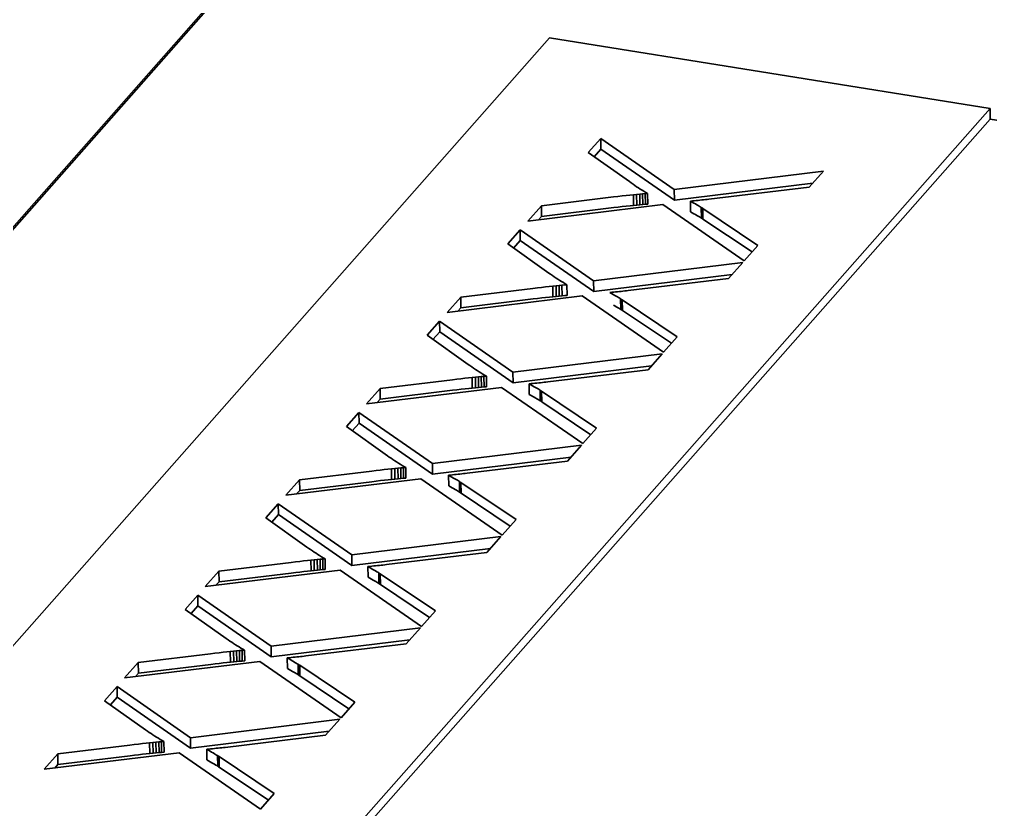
# Model space of a CAD drawing. Extents: x -1051 to 2563, y -231 to 775.
# Drawn here: x -182.077 to -177.975, y 539.175 to 542.515 of the extents above; entities that cross this region are included whole.
import ezdxf

# ---------------------------------------------------------------- set-up
doc = ezdxf.new("R2010")
doc.units = 0

msp = doc.modelspace()

# ---------------------------------------------------------------- linework, layer by layer
at = {"color": 7, "lineweight": 35, "ltscale": 0.179559}
msp.add_line((-185.4417, 537.8545), (-180.6903, 543.2407), dxfattribs=at)
at = {"color": 7, "lineweight": 35, "ltscale": 0.179298}
msp.add_line((-185.4346, 537.8533), (-180.6901, 543.2317), dxfattribs=at)
at = {"color": 7, "lineweight": 35, "ltscale": 0.138122}
msp.add_line((-183.4933, 538.2934), (-179.8384, 542.4366), dxfattribs=at)
at = {"color": 7, "lineweight": 35, "ltscale": 0.047129}
msp.add_line((-179.8384, 542.4366), (-177.977, 542.1384), dxfattribs=at)
at = {"color": 7, "lineweight": 35, "ltscale": 0.110498}
msp.add_line((-180.901, 538.8238), (-177.977, 542.1384), dxfattribs=at)
at = {"color": 7, "lineweight": 35, "ltscale": 0.001123}
for p, q in [((-177.977, 542.1384), (-177.9763, 542.0934)), ((-179.6216, 542.0117), (-179.6209, 541.9667)), ((-179.484, 541.7738), (-179.4833, 541.7289)), ((-179.4571, 541.7765), (-179.4564, 541.7316)), ((-179.4451, 541.7776), (-179.4444, 541.7327)), ((-179.3113, 541.7958), (-179.3106, 541.7509)), ((-179.243, 541.7468), (-179.2423, 541.7019)), ((-179.8725, 541.7274), (-179.8717, 541.6824)), ((-179.1971, 541.72), (-179.1964, 541.675)), ((-179.1936, 541.7178), (-179.1929, 541.6729)), ((-179.9622, 541.6256), (-179.9615, 541.5807)), ((-179.8246, 541.3878), (-179.8239, 541.3428)), ((-179.7977, 541.3904), (-179.797, 541.3455)), ((-179.7856, 541.3915), (-179.7849, 541.3466)), ((-179.7643, 541.3932), (-179.7636, 541.3483)), ((-179.5312, 541.3298), (-179.5305, 541.2849)), ((-180.1651, 541.0017), (-180.1644, 540.9568)), ((-180.1512, 541.0031), (-180.1505, 540.9582)), ((-180.1382, 541.0044), (-180.1375, 540.9595)), ((-180.1262, 541.0055), (-180.1255, 540.9606)), ((-180.1049, 541.0072), (-180.1041, 540.9623)), ((-179.8717, 540.9437), (-179.871, 540.8988)), ((-180.4556, 540.6204), (-180.4549, 540.5754)), ((-180.4918, 540.6171), (-180.4911, 540.5721)), ((-180.2647, 540.5886), (-180.264, 540.5437)), ((-180.2188, 540.5618), (-180.2181, 540.5168)), ((-180.2153, 540.5596), (-180.2146, 540.5146)), ((-180.9839, 540.4674), (-180.9832, 540.4225)), ((-180.6736, 540.2516), (-180.6729, 540.2067)), ((-180.7962, 540.2343), (-180.7955, 540.1894)), ((-181.2347, 540.1831), (-181.234, 540.1382)), ((-180.6052, 540.2026), (-180.6045, 540.1577)), ((-180.5594, 540.1757), (-180.5587, 540.1308)), ((-180.5559, 540.1735), (-180.5551, 540.1286)), ((-181.3244, 540.0814), (-181.3237, 540.0364)), ((-181.1868, 539.8435), (-181.1861, 539.7986)), ((-181.1599, 539.8462), (-181.1592, 539.8013)), ((-181.1479, 539.8473), (-181.1472, 539.8024)), ((-181.0141, 539.8655), (-181.0134, 539.8206)), ((-180.9458, 539.8165), (-180.9451, 539.7716)), ((-181.5753, 539.7971), (-181.5745, 539.7521)), ((-180.8999, 539.7897), (-180.8992, 539.7448)), ((-180.8964, 539.7875), (-180.8957, 539.7426)), ((-181.665, 539.6953), (-181.6643, 539.6504)), ((-181.5274, 539.4575), (-181.5267, 539.4125)), ((-181.5005, 539.4601), (-181.4998, 539.4152)), ((-181.4884, 539.4612), (-181.4877, 539.4163)), ((-181.4671, 539.463), (-181.4664, 539.418)), ((-181.234, 539.3995), (-181.2333, 539.3546))]:
    msp.add_line(p, q, dxfattribs=at)
at = {"color": 7, "lineweight": 35, "ltscale": 0.10919}
msp.add_line((-180.8656, 538.8181), (-177.9763, 542.0934), dxfattribs=at)
at = {"color": 7, "lineweight": 35, "ltscale": 0.187621}
msp.add_line((-177.9763, 542.0934), (-170.566, 540.9062), dxfattribs=at)
at = {"color": 7, "lineweight": 35, "ltscale": 0.001988}
for p, q in [((-179.6743, 541.952), (-179.6216, 542.0117)), ((-180.0148, 541.566), (-179.9622, 541.6256)), ((-180.3554, 541.1799), (-180.3028, 541.2395)), ((-180.6959, 540.7938), (-180.6433, 540.8535)), ((-181.0365, 540.4078), (-180.9839, 540.4674)), ((-181.377, 540.0217), (-181.3244, 540.0814)), ((-181.7176, 539.6357), (-181.665, 539.6953))]:
    msp.add_line(p, q, dxfattribs=at)
at = {"color": 7, "lineweight": 35, "ltscale": 0.009449}
for p, q in [((-179.6216, 542.0117), (-179.3113, 541.7958)), ((-179.6209, 541.9667), (-179.3106, 541.7509)), ((-179.9615, 541.5807), (-179.6512, 541.3649)), ((-180.3028, 541.2395), (-179.9925, 541.0237)), ((-180.3021, 541.1946), (-179.9918, 540.9788)), ((-180.6433, 540.8535), (-180.333, 540.6376)), ((-180.6426, 540.8086), (-180.3323, 540.5928)), ((-180.9839, 540.4674), (-180.6736, 540.2516)), ((-180.9832, 540.4225), (-180.6729, 540.2067)), ((-181.3244, 540.0814), (-181.0141, 539.8655)), ((-181.3237, 540.0364), (-181.0134, 539.8206)), ((-181.6643, 539.6504), (-181.354, 539.4346))]:
    msp.add_line(p, q, dxfattribs=at)
at = {"color": 7, "lineweight": 35, "ltscale": 0.005314}
for p, q in [((-179.5008, 541.8291), (-179.6743, 541.952)), ((-180.1819, 541.0569), (-180.3554, 541.1799)), ((-180.5225, 540.6709), (-180.6959, 540.7938)), ((-180.8631, 540.2849), (-181.0365, 540.4078)), ((-181.2036, 539.8988), (-181.377, 540.0217))]:
    msp.add_line(p, q, dxfattribs=at)
at = {"color": 7, "lineweight": 35, "ltscale": 0.001077}
for p, q in [((-179.6494, 541.9344), (-179.6209, 541.9667)), ((-179.99, 541.5484), (-179.9615, 541.5807)), ((-181.0117, 540.3902), (-180.9832, 540.4225)), ((-181.3522, 540.0042), (-181.3237, 540.0364)), ((-181.6928, 539.6181), (-181.6643, 539.6504))]:
    msp.add_line(p, q, dxfattribs=at)
at = {"color": 7, "lineweight": 35, "ltscale": 0.015879}
msp.add_line((-179.3113, 541.7958), (-178.681, 541.8738), dxfattribs=at)
at = {"color": 7, "lineweight": 35, "ltscale": 0.002261}
for p, q in [((-178.681, 541.8738), (-178.7408, 541.806)), ((-179.3621, 541.1017), (-179.4219, 541.0339)), ((-179.7026, 540.7156), (-179.7625, 540.6478)), ((-180.0432, 540.3296), (-180.103, 540.2618)), ((-180.3838, 539.9435), (-180.4436, 539.8757))]:
    msp.add_line(p, q, dxfattribs=at)
at = {"color": 7, "lineweight": 35, "ltscale": 0.00023627}
msp.add_line((-179.4931, 541.8236), (-179.5008, 541.8291), dxfattribs=at)
at = {"color": 7, "lineweight": 35, "ltscale": 0.00023601}
msp.add_line((-179.4854, 541.8182), (-179.4931, 541.8236), dxfattribs=at)
at = {"color": 7, "lineweight": 35, "ltscale": 0.00023309}
for p, q in [((-179.4777, 541.8129), (-179.4854, 541.8182)), ((-179.8183, 541.4269), (-179.826, 541.4321)), ((-180.1588, 541.0408), (-180.1665, 541.0461)), ((-180.84, 540.2687), (-180.8477, 540.2739)), ((-181.1805, 539.8826), (-181.1882, 539.8879))]:
    msp.add_line(p, q, dxfattribs=at)
at = {"color": 7, "lineweight": 35, "ltscale": 0.000231386}
for p, q in [((-179.47, 541.8078), (-179.4777, 541.8129)), ((-180.8322, 540.2635), (-180.84, 540.2687))]:
    msp.add_line(p, q, dxfattribs=at)
at = {"color": 7, "lineweight": 35, "ltscale": 0.01474}
for p, q in [((-179.3106, 541.7509), (-178.7255, 541.8234)), ((-179.6512, 541.3649), (-179.0661, 541.4373)), ((-179.9918, 540.9788), (-179.4066, 541.0512)), ((-180.3323, 540.5928), (-179.7472, 540.6652)), ((-180.6729, 540.2067), (-180.0877, 540.2791)), ((-181.0134, 539.8206), (-180.4283, 539.8931)), ((-181.354, 539.4346), (-180.7689, 539.507))]:
    msp.add_line(p, q, dxfattribs=at)
at = {"color": 7, "lineweight": 35, "ltscale": 0.000419621}
for p, q in [((-179.5313, 541.7686), (-179.5146, 541.7704)), ((-179.5306, 541.7237), (-179.5139, 541.7256)), ((-179.8718, 541.3825), (-179.8552, 541.3844)), ((-180.2124, 540.9965), (-180.1957, 540.9984)), ((-180.5523, 540.5655), (-180.5356, 540.5674)), ((-181.2341, 539.8383), (-181.2174, 539.8401))]:
    msp.add_line(p, q, dxfattribs=at)
at = {"color": 7, "lineweight": 35, "ltscale": 0.000396535}
for p, q in [((-179.5146, 541.7704), (-179.4988, 541.7722)), ((-179.8552, 541.3844), (-179.8394, 541.3862)), ((-180.1957, 540.9984), (-180.18, 541.0001)), ((-180.5356, 540.5674), (-180.5198, 540.5692)), ((-181.2174, 539.8401), (-181.2016, 539.8419))]:
    msp.add_line(p, q, dxfattribs=at)
at = {"color": 7, "lineweight": 35, "ltscale": 0.000372905}
for p, q in [((-179.4988, 541.7722), (-179.484, 541.7738)), ((-179.4981, 541.7273), (-179.4833, 541.7289)), ((-179.8394, 541.3862), (-179.8246, 541.3878)), ((-179.8387, 541.3412), (-179.8239, 541.3428)), ((-180.18, 541.0001), (-180.1651, 541.0017)), ((-180.1793, 540.9552), (-180.1644, 540.9568)), ((-180.5205, 540.614), (-180.5057, 540.6156)), ((-180.5198, 540.5692), (-180.505, 540.5707)), ((-180.8611, 540.228), (-180.8463, 540.2296)), ((-180.8604, 540.1831), (-180.8456, 540.1847)), ((-181.2016, 539.8419), (-181.1868, 539.8435)), ((-181.2009, 539.797), (-181.1861, 539.7986)), ((-181.5422, 539.4559), (-181.5274, 539.4575)), ((-181.5415, 539.4109), (-181.5267, 539.4125))]:
    msp.add_line(p, q, dxfattribs=at)
at = {"color": 7, "lineweight": 35, "ltscale": 0.000349287}
for p, q in [((-179.484, 541.7738), (-179.4701, 541.7752)), ((-179.8246, 541.3878), (-179.8107, 541.3892)), ((-180.1651, 541.0017), (-180.1512, 541.0031)), ((-180.505, 540.5707), (-180.4911, 540.5721)), ((-181.1868, 539.8435), (-181.1729, 539.8449))]:
    msp.add_line(p, q, dxfattribs=at)
at = {"color": 7, "lineweight": 35, "ltscale": 0.000326208}
for p, q in [((-179.4701, 541.7752), (-179.4571, 541.7765)), ((-179.8107, 541.3892), (-179.7977, 541.3904)), ((-180.1512, 541.0031), (-180.1382, 541.0044))]:
    msp.add_line(p, q, dxfattribs=at)
at = {"color": 7, "lineweight": 35, "ltscale": 0.001122}
for p, q in [((-179.4701, 541.7752), (-179.4694, 541.7303)), ((-179.4339, 541.7785), (-179.4332, 541.7336)), ((-179.4237, 541.7793), (-179.423, 541.7344)), ((-179.1906, 541.7158), (-179.1899, 541.671)), ((-179.6519, 541.4097), (-179.6512, 541.3649)), ((-179.8107, 541.3892), (-179.81, 541.3443)), ((-180.213, 541.3412), (-180.2123, 541.2964)), ((-179.5377, 541.3339), (-179.537, 541.289)), ((-179.5342, 541.3317), (-179.5335, 541.2868)), ((-180.3028, 541.2395), (-180.3021, 541.1946)), ((-180.1151, 541.0064), (-180.1143, 540.9615)), ((-179.9925, 541.0237), (-179.9918, 540.9788)), ((-180.5536, 540.9552), (-180.5529, 540.9103)), ((-179.9241, 540.9747), (-179.9234, 540.9298)), ((-179.8783, 540.9478), (-179.8775, 540.903)), ((-179.8747, 540.9456), (-179.874, 540.9008)), ((-180.6433, 540.8535), (-180.6426, 540.8086)), ((-180.4454, 540.6211), (-180.4447, 540.5762)), ((-180.333, 540.6376), (-180.3323, 540.5928)), ((-180.5057, 540.6156), (-180.505, 540.5707)), ((-180.4788, 540.6183), (-180.4781, 540.5734)), ((-180.4667, 540.6194), (-180.466, 540.5745)), ((-180.8941, 540.5692), (-180.8934, 540.5243)), ((-180.2123, 540.5576), (-180.2116, 540.5128)), ((-180.8463, 540.2296), (-180.8456, 540.1847)), ((-180.8323, 540.231), (-180.8316, 540.1861)), ((-180.8194, 540.2322), (-180.8187, 540.1874)), ((-180.8073, 540.2333), (-180.8066, 540.1885)), ((-180.786, 540.235), (-180.7853, 540.1902)), ((-180.5529, 540.1716), (-180.5522, 540.1267)), ((-181.1729, 539.8449), (-181.1722, 539.8)), ((-181.1367, 539.8482), (-181.136, 539.8033)), ((-181.1265, 539.849), (-181.1258, 539.8041)), ((-180.8934, 539.7855), (-180.8927, 539.7407)), ((-181.3547, 539.4794), (-181.354, 539.4346)), ((-181.5135, 539.4589), (-181.5128, 539.414)), ((-181.4773, 539.4622), (-181.4766, 539.4173)), ((-181.2863, 539.4304), (-181.2856, 539.3856)), ((-181.9158, 539.4109), (-181.9151, 539.3661)), ((-181.2405, 539.4036), (-181.2398, 539.3587)), ((-181.237, 539.4014), (-181.2363, 539.3565))]:
    msp.add_line(p, q, dxfattribs=at)
at = {"color": 7, "lineweight": 35, "ltscale": 0.000230863}
for p, q in [((-179.4623, 541.8027), (-179.47, 541.8078)), ((-180.8245, 540.2585), (-180.8322, 540.2635))]:
    msp.add_line(p, q, dxfattribs=at)
at = {"color": 7, "lineweight": 35, "ltscale": 0.00022774}
msp.add_line((-179.4546, 541.7979), (-179.4623, 541.8027), dxfattribs=at)
at = {"color": 7, "lineweight": 35, "ltscale": 0.00030261}
for p, q in [((-179.4571, 541.7765), (-179.4451, 541.7776)), ((-179.4564, 541.7316), (-179.4444, 541.7327)), ((-179.7977, 541.3904), (-179.7856, 541.3915)), ((-180.1382, 541.0044), (-180.1262, 541.0055)), ((-180.1375, 540.9595), (-180.1255, 540.9606)), ((-180.4781, 540.5734), (-180.466, 540.5745)), ((-180.8194, 540.2322), (-180.8073, 540.2333)), ((-180.8187, 540.1874), (-180.8066, 540.1885)), ((-181.1599, 539.8462), (-181.1479, 539.8473)), ((-181.1592, 539.8013), (-181.1472, 539.8024)), ((-181.5005, 539.4601), (-181.4884, 539.4612))]:
    msp.add_line(p, q, dxfattribs=at)
at = {"color": 7, "lineweight": 35, "ltscale": 0.000227572}
for p, q in [((-179.4469, 541.793), (-179.4546, 541.7979)), ((-181.1497, 539.8627), (-181.1574, 539.8676))]:
    msp.add_line(p, q, dxfattribs=at)
at = {"color": 7, "lineweight": 35, "ltscale": 0.000225971}
for p, q in [((-179.4391, 541.7883), (-179.4469, 541.793)), ((-180.4608, 540.6301), (-180.4686, 540.6348)), ((-180.8014, 540.2441), (-180.8091, 540.2488)), ((-181.4825, 539.472), (-181.4902, 539.4767))]:
    msp.add_line(p, q, dxfattribs=at)
at = {"color": 7, "lineweight": 35, "ltscale": 0.000279412}
for p, q in [((-179.4451, 541.7776), (-179.4339, 541.7785)), ((-180.1262, 541.0055), (-180.1151, 541.0064)), ((-180.8066, 540.1885), (-180.7955, 540.1894)), ((-181.4884, 539.4612), (-181.4773, 539.4622))]:
    msp.add_line(p, q, dxfattribs=at)
at = {"color": 7, "lineweight": 35, "ltscale": 0.000224071}
for p, q in [((-179.4314, 541.7838), (-179.4391, 541.7883)), ((-180.1126, 541.0117), (-180.1203, 541.0162)), ((-181.1342, 539.8535), (-181.142, 539.858))]:
    msp.add_line(p, q, dxfattribs=at)
at = {"color": 7, "lineweight": 35, "ltscale": 0.000255593}
for p, q in [((-179.4339, 541.7785), (-179.4237, 541.7793)), ((-179.4332, 541.7336), (-179.423, 541.7344)), ((-180.1151, 541.0064), (-180.1049, 541.0072))]:
    msp.add_line(p, q, dxfattribs=at)
at = {"color": 7, "lineweight": 35, "ltscale": 0.000222528}
for p, q in [((-179.4237, 541.7793), (-179.4314, 541.7838)), ((-180.1049, 541.0072), (-180.1126, 541.0117)), ((-180.786, 540.235), (-180.7937, 540.2395)), ((-181.4671, 539.463), (-181.4748, 539.4674))]:
    msp.add_line(p, q, dxfattribs=at)
at = {"color": 7, "lineweight": 35, "ltscale": 0.010678}
for p, q in [((-178.7408, 541.806), (-179.1648, 541.7549)), ((-179.4219, 541.0339), (-179.8459, 540.9828)), ((-180.103, 540.2618), (-180.5271, 540.2107)), ((-180.4436, 539.8757), (-180.8676, 539.8246)), ((-180.7841, 539.4896), (-181.2082, 539.4385))]:
    msp.add_line(p, q, dxfattribs=at)
at = {"color": 7, "lineweight": 35, "ltscale": 0.014365}
for p, q in [((-179.3597, 541.7319), (-179.93, 541.662)), ((-179.7003, 541.3459), (-180.2706, 541.276)), ((-180.0408, 540.9598), (-180.6112, 540.89)), ((-180.3814, 540.5738), (-180.9517, 540.5038)), ((-180.722, 540.1877), (-181.2923, 540.1178)), ((-181.0625, 539.8016), (-181.6328, 539.7318))]:
    msp.add_line(p, q, dxfattribs=at)
at = {"color": 7, "lineweight": 35, "ltscale": 0.007682}
for p, q in [((-179.8725, 541.7274), (-179.5674, 541.7643)), ((-181.5753, 539.7971), (-181.2702, 539.834))]:
    msp.add_line(p, q, dxfattribs=at)
at = {"color": 7, "lineweight": 35, "ltscale": 0.000466351}
for p, q in [((-179.5674, 541.7643), (-179.5489, 541.7665)), ((-180.2478, 540.9473), (-180.2293, 540.9495))]:
    msp.add_line(p, q, dxfattribs=at)
at = {"color": 7, "lineweight": 35, "ltscale": 0.000443263}
for p, q in [((-179.5489, 541.7665), (-179.5313, 541.7686)), ((-179.5482, 541.7216), (-179.5306, 541.7237)), ((-179.8895, 541.3804), (-179.8718, 541.3825)), ((-180.23, 540.9944), (-180.2124, 540.9965)), ((-180.2293, 540.9495), (-180.2117, 540.9515)), ((-180.9104, 540.1774), (-180.8928, 540.1794)), ((-181.251, 539.7913), (-181.2334, 539.7934)), ((-181.5923, 539.4501), (-181.5746, 539.4522))]:
    msp.add_line(p, q, dxfattribs=at)
at = {"color": 7, "lineweight": 35, "ltscale": 0.000349443}
for p, q in [((-179.4833, 541.7289), (-179.4694, 541.7303)), ((-179.8239, 541.3428), (-179.81, 541.3443)), ((-180.5057, 540.6156), (-180.4918, 540.6171))]:
    msp.add_line(p, q, dxfattribs=at)
at = {"color": 7, "lineweight": 35, "ltscale": 0.000326062}
for p, q in [((-179.4694, 541.7303), (-179.4564, 541.7316)), ((-179.81, 541.3443), (-179.797, 541.3455)), ((-180.4918, 540.6171), (-180.4788, 540.6183))]:
    msp.add_line(p, q, dxfattribs=at)
at = {"color": 7, "lineweight": 35, "ltscale": 0.000279541}
for p, q in [((-179.4444, 541.7327), (-179.4332, 541.7336)), ((-180.1255, 540.9606), (-180.1143, 540.9615)), ((-180.8073, 540.2333), (-180.7962, 540.2343))]:
    msp.add_line(p, q, dxfattribs=at)
at = {"color": 7, "lineweight": 35, "ltscale": 0.01045}
for p, q in [((-179.016, 541.494), (-179.3597, 541.7319)), ((-180.0377, 540.3358), (-180.3814, 540.5738))]:
    msp.add_line(p, q, dxfattribs=at)
at = {"color": 7, "lineweight": 35, "ltscale": 0.000208706}
msp.add_line((-179.2347, 541.7476), (-179.243, 541.7468), dxfattribs=at)
at = {"color": 7, "lineweight": 35, "ltscale": 0.000214954}
for p, q in [((-179.243, 541.7468), (-179.2355, 541.7426)), ((-179.2423, 541.7019), (-179.2348, 541.6976)), ((-179.9241, 540.9747), (-179.9167, 540.9704)), ((-180.6052, 540.2026), (-180.5978, 540.1983)), ((-180.6045, 540.1577), (-180.5971, 540.1534)), ((-181.2863, 539.4304), (-181.2789, 539.4261)), ((-181.2856, 539.3856), (-181.2782, 539.3813))]:
    msp.add_line(p, q, dxfattribs=at)
at = {"color": 7, "lineweight": 35, "ltscale": 0.00020166}
for p, q in [((-179.2355, 541.7426), (-179.2285, 541.7385)), ((-179.2348, 541.6976), (-179.2278, 541.6936)), ((-179.916, 540.9255), (-179.909, 540.9215))]:
    msp.add_line(p, q, dxfattribs=at)
at = {"color": 7, "lineweight": 35, "ltscale": 0.00020634}
for p, q in [((-179.2265, 541.7484), (-179.2347, 541.7476)), ((-180.9293, 539.8181), (-180.9375, 539.8173))]:
    msp.add_line(p, q, dxfattribs=at)
at = {"color": 7, "lineweight": 35, "ltscale": 0.000186613}
for p, q in [((-179.2285, 541.7385), (-179.2221, 541.7348)), ((-179.2278, 541.6936), (-179.2214, 541.6899)), ((-179.909, 540.9215), (-179.9025, 540.9178)), ((-180.5908, 540.1943), (-180.5843, 540.1906)), ((-180.9314, 539.8082), (-180.9249, 539.8045)), ((-181.2712, 539.3773), (-181.2647, 539.3735))]:
    msp.add_line(p, q, dxfattribs=at)
at = {"color": 7, "lineweight": 35, "ltscale": 0.00020315}
for p, q in [((-179.2184, 541.7492), (-179.2265, 541.7484)), ((-180.2401, 540.591), (-180.2481, 540.5902)), ((-180.9212, 539.8189), (-180.9293, 539.8181))]:
    msp.add_line(p, q, dxfattribs=at)
at = {"color": 7, "lineweight": 35, "ltscale": 0.000172991}
for p, q in [((-179.2221, 541.7348), (-179.2161, 541.7313)), ((-179.2214, 541.6899), (-179.2154, 541.6864)), ((-179.5627, 541.3487), (-179.5567, 541.3452)), ((-179.5619, 541.3038), (-179.556, 541.3004)), ((-179.9032, 540.9626), (-179.8972, 540.9592)), ((-179.9025, 540.9178), (-179.8965, 540.9143)), ((-180.2438, 540.5766), (-180.2378, 540.5731)), ((-180.5843, 540.1906), (-180.5783, 540.1871)), ((-180.5836, 540.1456), (-180.5776, 540.1422)), ((-180.9249, 539.8045), (-180.9189, 539.801)), ((-180.9242, 539.7596), (-180.9182, 539.7561)), ((-181.2654, 539.4184), (-181.2595, 539.4149)), ((-181.2647, 539.3735), (-181.2588, 539.3701))]:
    msp.add_line(p, q, dxfattribs=at)
at = {"color": 7, "lineweight": 35, "ltscale": 0.000200872}
for p, q in [((-179.2104, 541.75), (-179.2184, 541.7492)), ((-180.9132, 539.8197), (-180.9212, 539.8189))]:
    msp.add_line(p, q, dxfattribs=at)
at = {"color": 7, "lineweight": 35, "ltscale": 0.000159825}
for p, q in [((-179.2161, 541.7313), (-179.2106, 541.728)), ((-180.9189, 539.801), (-180.9134, 539.7977))]:
    msp.add_line(p, q, dxfattribs=at)
at = {"color": 7, "lineweight": 35, "ltscale": 0.000144654}
for p, q in [((-179.2106, 541.728), (-179.2056, 541.7251)), ((-180.5721, 540.1389), (-180.5672, 540.136)), ((-181.254, 539.4117), (-181.249, 539.4088))]:
    msp.add_line(p, q, dxfattribs=at)
at = {"color": 7, "lineweight": 35, "ltscale": 0.000197835}
for p, q in [((-179.2025, 541.7508), (-179.2104, 541.75)), ((-179.5431, 541.3647), (-179.5509, 541.364)), ((-180.5648, 540.2065), (-180.5726, 540.2057)), ((-180.9053, 539.8205), (-180.9132, 539.8197)), ((-181.2459, 539.4344), (-181.2538, 539.4337))]:
    msp.add_line(p, q, dxfattribs=at)
at = {"color": 7, "lineweight": 35, "ltscale": 0.000194799}
for p, q in [((-179.1948, 541.7516), (-179.2025, 541.7508)), ((-179.8759, 540.9795), (-179.8836, 540.9787)), ((-180.8976, 539.8213), (-180.9053, 539.8205))]:
    msp.add_line(p, q, dxfattribs=at)
at = {"color": 7, "lineweight": 35, "ltscale": 0.000192686}
for p, q in [((-179.1871, 541.7524), (-179.1948, 541.7516)), ((-180.8899, 539.8221), (-180.8976, 539.8213))]:
    msp.add_line(p, q, dxfattribs=at)
at = {"color": 7, "lineweight": 35, "ltscale": 0.000189487}
for p, q in [((-179.1796, 541.7532), (-179.1871, 541.7524)), ((-179.5201, 541.3672), (-179.5277, 541.3664)), ((-180.5418, 540.209), (-180.5493, 540.2082)), ((-180.8824, 539.8229), (-180.8899, 539.8221)), ((-181.2229, 539.4369), (-181.2305, 539.4361))]:
    msp.add_line(p, q, dxfattribs=at)
at = {"color": 7, "lineweight": 35, "ltscale": 0.000187}
for p, q in [((-179.1721, 541.7541), (-179.1796, 541.7532)), ((-179.5127, 541.368), (-179.5201, 541.3672)), ((-180.5344, 540.2098), (-180.5418, 540.209))]:
    msp.add_line(p, q, dxfattribs=at)
at = {"color": 7, "lineweight": 35, "ltscale": 0.000183798}
for p, q in [((-179.1648, 541.7549), (-179.1721, 541.7541)), ((-179.5054, 541.3688), (-179.5127, 541.368))]:
    msp.add_line(p, q, dxfattribs=at)
at = {"color": 7, "lineweight": 35, "ltscale": 0.002177}
for p, q in [((-179.93, 541.662), (-179.8725, 541.7274)), ((-180.9517, 540.5038), (-180.8941, 540.5692)), ((-181.2923, 540.1178), (-181.2347, 540.1831)), ((-181.6328, 539.7318), (-181.5753, 539.7971))]:
    msp.add_line(p, q, dxfattribs=at)
at = {"color": 7, "lineweight": 35, "ltscale": 0.007681}
for p, q in [((-179.8717, 541.6824), (-179.5667, 541.7194)), ((-180.213, 541.3412), (-179.908, 541.3782)), ((-180.2123, 541.2964), (-179.9073, 541.3333)), ((-180.5536, 540.9552), (-180.2485, 540.9921)), ((-180.5529, 540.9103), (-180.2478, 540.9473)), ((-180.8941, 540.5692), (-180.5891, 540.6061)), ((-180.8934, 540.5243), (-180.5884, 540.5612)), ((-181.2347, 540.1831), (-180.9297, 540.22)), ((-181.234, 540.1382), (-180.929, 540.1751)), ((-181.5745, 539.7521), (-181.2695, 539.7891)), ((-181.9158, 539.4109), (-181.6108, 539.4479)), ((-181.9151, 539.3661), (-181.6101, 539.403))]:
    msp.add_line(p, q, dxfattribs=at)
at = {"color": 7, "lineweight": 35, "ltscale": 0.000466533}
for p, q in [((-179.5667, 541.7194), (-179.5482, 541.7216)), ((-180.2485, 540.9921), (-180.23, 540.9944)), ((-180.9297, 540.22), (-180.9111, 540.2223)), ((-180.929, 540.1751), (-180.9104, 540.1774)), ((-181.6108, 539.4479), (-181.5923, 539.4501)), ((-181.6101, 539.403), (-181.5916, 539.4053))]:
    msp.add_line(p, q, dxfattribs=at)
at = {"color": 7, "lineweight": 35, "ltscale": 0.000396368}
for p, q in [((-179.5139, 541.7256), (-179.4981, 541.7273)), ((-179.8545, 541.3395), (-179.8387, 541.3412)), ((-180.5363, 540.6123), (-180.5205, 540.614))]:
    msp.add_line(p, q, dxfattribs=at)
at = {"color": 7, "lineweight": 35, "ltscale": 0.00013104}
for p, q in [((-179.2056, 541.7251), (-179.2011, 541.7224)), ((-179.2049, 541.6802), (-179.2004, 541.6775)), ((-179.886, 540.9081), (-179.8815, 540.9054)), ((-180.5679, 540.1808), (-180.5634, 540.1782)), ((-181.2483, 539.3638), (-181.2438, 539.3611))]:
    msp.add_line(p, q, dxfattribs=at)
at = {"color": 7, "lineweight": 35, "ltscale": 0.000117108}
for p, q in [((-179.2011, 541.7224), (-179.1971, 541.72)), ((-179.2004, 541.6775), (-179.1964, 541.675)), ((-179.5417, 541.3363), (-179.5377, 541.3339)), ((-179.541, 541.2914), (-179.537, 541.289)), ((-179.8822, 540.9503), (-179.8783, 540.9478)), ((-180.2228, 540.5642), (-180.2188, 540.5618)), ((-180.2221, 540.5193), (-180.2181, 540.5168)), ((-180.5627, 540.1332), (-180.5587, 540.1308)), ((-180.9039, 539.7921), (-180.8999, 539.7897)), ((-180.9032, 539.7472), (-180.8992, 539.7448)), ((-181.2445, 539.406), (-181.2405, 539.4036)), ((-181.2438, 539.3611), (-181.2398, 539.3587))]:
    msp.add_line(p, q, dxfattribs=at)
at = {"color": 7, "lineweight": 35, "ltscale": 0.000103515}
for p, q in [((-179.1971, 541.72), (-179.1936, 541.7178)), ((-179.1964, 541.675), (-179.1929, 541.6729)), ((-179.5377, 541.3339), (-179.5342, 541.3317)), ((-179.537, 541.289), (-179.5335, 541.2868)), ((-179.8783, 540.9478), (-179.8747, 540.9456)), ((-180.2188, 540.5618), (-180.2153, 540.5596)), ((-180.2181, 540.5168), (-180.2146, 540.5146)), ((-180.5587, 540.1308), (-180.5551, 540.1286)), ((-180.8999, 539.7897), (-180.8964, 539.7875)), ((-180.8992, 539.7448), (-180.8957, 539.7426)), ((-181.2405, 539.4036), (-181.237, 539.4014)), ((-181.2398, 539.3587), (-181.2363, 539.3565))]:
    msp.add_line(p, q, dxfattribs=at)
at = {"color": 7, "lineweight": 35, "ltscale": 8.96194e-05}
for p, q in [((-179.1936, 541.7178), (-179.1906, 541.7158)), ((-179.5335, 541.2868), (-179.5305, 541.2849)), ((-179.874, 540.9008), (-179.871, 540.8988)), ((-180.2153, 540.5596), (-180.2123, 540.5576)), ((-180.5559, 540.1735), (-180.5529, 540.1716))]:
    msp.add_line(p, q, dxfattribs=at)
at = {"color": 7, "lineweight": 35, "ltscale": 0.007003}
for p, q in [((-179.1906, 541.7158), (-178.9579, 541.5598)), ((-179.5312, 541.3298), (-179.2985, 541.1738)), ((-179.8717, 540.9437), (-179.6391, 540.7877)), ((-180.2123, 540.5576), (-179.9796, 540.4017)), ((-180.8934, 539.7855), (-180.6607, 539.6295)), ((-181.234, 539.3995), (-181.0013, 539.2435))]:
    msp.add_line(p, q, dxfattribs=at)
at = {"color": 7, "lineweight": 35, "ltscale": 0.000495086}
msp.add_line((-179.8849, 541.6676), (-179.8717, 541.6824), dxfattribs=at)
at = {"color": 7, "lineweight": 35, "ltscale": 0.000159372}
for p, q in [((-179.2154, 541.6864), (-179.2099, 541.6832)), ((-179.5567, 541.3452), (-179.5512, 541.342)), ((-179.8972, 540.9592), (-179.8917, 540.9559)), ((-179.8965, 540.9143), (-179.891, 540.9111)), ((-180.5783, 540.1871), (-180.5728, 540.1838)), ((-180.5776, 540.1422), (-180.5721, 540.1389)), ((-181.2595, 539.4149), (-181.254, 539.4117)), ((-181.2588, 539.3701), (-181.2533, 539.3668))]:
    msp.add_line(p, q, dxfattribs=at)
at = {"color": 7, "lineweight": 35, "ltscale": 0.000145105}
for p, q in [((-179.2099, 541.6832), (-179.2049, 541.6802)), ((-179.891, 540.9111), (-179.886, 540.9081)), ((-180.5728, 540.1838), (-180.5679, 540.1808))]:
    msp.add_line(p, q, dxfattribs=at)
at = {"color": 7, "lineweight": 35, "ltscale": 8.87973e-05}
for p, q in [((-179.1929, 541.6729), (-179.1899, 541.671)), ((-179.5342, 541.3317), (-179.5312, 541.3298)), ((-179.8747, 540.9456), (-179.8717, 540.9437))]:
    msp.add_line(p, q, dxfattribs=at)
at = {"color": 7, "lineweight": 35, "ltscale": 0.006241}
for p, q in [((-179.1899, 541.671), (-178.9826, 541.5319)), ((-180.5522, 540.1267), (-180.3448, 539.9877)), ((-180.8927, 539.7407), (-180.6854, 539.6016))]:
    msp.add_line(p, q, dxfattribs=at)
at = {"color": 7, "lineweight": 35, "ltscale": 0.00945}
for p, q in [((-179.9622, 541.6256), (-179.6519, 541.4097)), ((-181.665, 539.6953), (-181.3547, 539.4794))]:
    msp.add_line(p, q, dxfattribs=at)
at = {"color": 7, "lineweight": 35, "ltscale": 0.005315}
for p, q in [((-179.8414, 541.443), (-180.0148, 541.566)), ((-181.5442, 539.5127), (-181.7176, 539.6357))]:
    msp.add_line(p, q, dxfattribs=at)
at = {"color": 7, "lineweight": 35, "ltscale": 0.002194}
msp.add_line((-178.9579, 541.5598), (-179.016, 541.494), dxfattribs=at)
at = {"color": 7, "lineweight": 35, "ltscale": 0.01588}
for p, q in [((-179.6519, 541.4097), (-179.0215, 541.4878)), ((-179.9925, 541.0237), (-179.3621, 541.1017)), ((-180.333, 540.6376), (-179.7026, 540.7156)), ((-180.6736, 540.2516), (-180.0432, 540.3296)), ((-181.0141, 539.8655), (-180.3838, 539.9435)), ((-181.3547, 539.4794), (-180.7243, 539.5575))]:
    msp.add_line(p, q, dxfattribs=at)
at = {"color": 7, "lineweight": 35, "ltscale": 0.002262}
for p, q in [((-179.0215, 541.4878), (-179.0814, 541.4199)), ((-180.7243, 539.5575), (-180.7841, 539.4896))]:
    msp.add_line(p, q, dxfattribs=at)
at = {"color": 7, "lineweight": 35, "ltscale": 0.000236891}
msp.add_line((-179.8337, 541.4375), (-179.8414, 541.443), dxfattribs=at)
at = {"color": 7, "lineweight": 35, "ltscale": 0.000234822}
for p, q in [((-179.826, 541.4321), (-179.8337, 541.4375)), ((-180.1665, 541.0461), (-180.1742, 541.0515)), ((-180.5071, 540.66), (-180.5148, 540.6654)), ((-181.5288, 539.5018), (-181.5365, 539.5072))]:
    msp.add_line(p, q, dxfattribs=at)
at = {"color": 7, "lineweight": 35, "ltscale": 0.000232235}
for p, q in [((-179.8106, 541.4217), (-179.8183, 541.4269)), ((-180.1511, 541.0356), (-180.1588, 541.0408))]:
    msp.add_line(p, q, dxfattribs=at)
at = {"color": 7, "lineweight": 35, "ltscale": 0.00022971}
msp.add_line((-179.8029, 541.4167), (-179.8106, 541.4217), dxfattribs=at)
at = {"color": 7, "lineweight": 35, "ltscale": 0.000229203}
msp.add_line((-179.7951, 541.4117), (-179.8029, 541.4167), dxfattribs=at)
at = {"color": 7, "lineweight": 35, "ltscale": 0.000226443}
for p, q in [((-179.7874, 541.407), (-179.7951, 541.4117)), ((-181.4902, 539.4767), (-181.4979, 539.4814))]:
    msp.add_line(p, q, dxfattribs=at)
at = {"color": 7, "lineweight": 35, "ltscale": 0.000225645}
for p, q in [((-179.7797, 541.4023), (-179.7874, 541.407)), ((-181.142, 539.858), (-181.1497, 539.8627))]:
    msp.add_line(p, q, dxfattribs=at)
at = {"color": 7, "lineweight": 35, "ltscale": 0.000224399}
for p, q in [((-179.772, 541.3977), (-179.7797, 541.4023)), ((-180.7937, 540.2395), (-180.8014, 540.2441)), ((-181.4748, 539.4674), (-181.4825, 539.472))]:
    msp.add_line(p, q, dxfattribs=at)
at = {"color": 7, "lineweight": 35, "ltscale": 0.010677}
for p, q in [((-179.0814, 541.4199), (-179.5054, 541.3688)), ((-179.7625, 540.6478), (-180.1865, 540.5967))]:
    msp.add_line(p, q, dxfattribs=at)
at = {"color": 7, "lineweight": 35, "ltscale": 0.000466912}
for p, q in [((-179.908, 541.3782), (-179.8895, 541.3804)), ((-179.9073, 541.3333), (-179.8887, 541.3356)), ((-180.5891, 540.6061), (-180.5706, 540.6083)), ((-181.2695, 539.7891), (-181.251, 539.7913))]:
    msp.add_line(p, q, dxfattribs=at)
at = {"color": 7, "lineweight": 35, "ltscale": 0.000279032}
for p, q in [((-179.7856, 541.3915), (-179.7745, 541.3925)), ((-180.466, 540.5745), (-180.4549, 540.5754)), ((-181.1479, 539.8473), (-181.1367, 539.8482))]:
    msp.add_line(p, q, dxfattribs=at)
at = {"color": 7, "lineweight": 35, "ltscale": 0.000256353}
msp.add_line((-179.7745, 541.3925), (-179.7643, 541.3932), dxfattribs=at)
at = {"color": 7, "lineweight": 35, "ltscale": 0.000222858}
for p, q in [((-179.7643, 541.3932), (-179.772, 541.3977)), ((-181.1265, 539.849), (-181.1342, 539.8535))]:
    msp.add_line(p, q, dxfattribs=at)
at = {"color": 7, "lineweight": 35, "ltscale": 0.000209225}
for p, q in [((-179.5752, 541.3615), (-179.5836, 541.3607)), ((-180.2563, 540.5894), (-180.2647, 540.5886))]:
    msp.add_line(p, q, dxfattribs=at)
at = {"color": 7, "lineweight": 35, "ltscale": 0.000215286}
for p, q in [((-179.5836, 541.3607), (-179.5761, 541.3564)), ((-180.2647, 540.5886), (-180.2572, 540.5844)), ((-180.264, 540.5437), (-180.2565, 540.5394)), ((-180.9458, 539.8165), (-180.9383, 539.8123)), ((-180.9451, 539.7716), (-180.9376, 539.7673))]:
    msp.add_line(p, q, dxfattribs=at)
at = {"color": 7, "lineweight": 35, "ltscale": 0.000205807}
for p, q in [((-179.567, 541.3623), (-179.5752, 541.3615)), ((-181.2698, 539.432), (-181.278, 539.4312))]:
    msp.add_line(p, q, dxfattribs=at)
at = {"color": 7, "lineweight": 35, "ltscale": 0.000203529}
for p, q in [((-179.5589, 541.3631), (-179.567, 541.3623)), ((-179.8995, 540.9771), (-179.9076, 540.9763)), ((-180.5806, 540.205), (-180.5887, 540.2042))]:
    msp.add_line(p, q, dxfattribs=at)
at = {"color": 7, "lineweight": 35, "ltscale": 0.000200649}
msp.add_line((-179.5509, 541.364), (-179.5589, 541.3631), dxfattribs=at)
at = {"color": 7, "lineweight": 35, "ltscale": 0.000195179}
for p, q in [((-179.5353, 541.3655), (-179.5431, 541.3647)), ((-181.2381, 539.4352), (-181.2459, 539.4344))]:
    msp.add_line(p, q, dxfattribs=at)
at = {"color": 7, "lineweight": 35, "ltscale": 0.000192307}
for p, q in [((-179.5277, 541.3664), (-179.5353, 541.3655)), ((-181.2305, 539.4361), (-181.2381, 539.4352))]:
    msp.add_line(p, q, dxfattribs=at)
at = {"color": 7, "lineweight": 35, "ltscale": 0.002176}
for p, q in [((-180.2706, 541.276), (-180.213, 541.3412)), ((-180.6112, 540.89), (-180.5536, 540.9552)), ((-181.9734, 539.3457), (-181.9158, 539.4109))]:
    msp.add_line(p, q, dxfattribs=at)
at = {"color": 7, "lineweight": 35, "ltscale": 0.000443087}
for p, q in [((-179.8887, 541.3356), (-179.8711, 541.3376)), ((-180.5706, 540.6083), (-180.553, 540.6104)), ((-180.9111, 540.2223), (-180.8935, 540.2243)), ((-181.5916, 539.4053), (-181.5739, 539.4073))]:
    msp.add_line(p, q, dxfattribs=at)
at = {"color": 7, "lineweight": 35, "ltscale": 0.000419796}
for p, q in [((-179.8711, 541.3376), (-179.8545, 541.3395)), ((-180.553, 540.6104), (-180.5363, 540.6123))]:
    msp.add_line(p, q, dxfattribs=at)
at = {"color": 7, "lineweight": 35, "ltscale": 0.00030299}
for p, q in [((-179.797, 541.3455), (-179.7849, 541.3466)), ((-180.4788, 540.6183), (-180.4667, 540.6194)), ((-181.4998, 539.4152), (-181.4877, 539.4163))]:
    msp.add_line(p, q, dxfattribs=at)
at = {"color": 7, "lineweight": 35, "ltscale": 0.000279161}
for p, q in [((-179.7849, 541.3466), (-179.7738, 541.3476)), ((-180.4667, 540.6194), (-180.4556, 540.6204)), ((-181.1472, 539.8024), (-181.136, 539.8033)), ((-181.4877, 539.4163), (-181.4766, 539.4173))]:
    msp.add_line(p, q, dxfattribs=at)
at = {"color": 7, "lineweight": 35, "ltscale": 0.000255859}
for p, q in [((-179.7738, 541.3476), (-179.7636, 541.3483)), ((-180.1143, 540.9615), (-180.1041, 540.9623)), ((-180.4556, 540.6204), (-180.4454, 540.6211)), ((-180.7962, 540.2343), (-180.786, 540.235)), ((-181.4766, 539.4173), (-181.4664, 539.418))]:
    msp.add_line(p, q, dxfattribs=at)
at = {"color": 7, "lineweight": 35, "ltscale": 0.010451}
for p, q in [((-179.3566, 541.1079), (-179.7003, 541.3459)), ((-179.6971, 540.7219), (-180.0408, 540.9598)), ((-180.3783, 539.9498), (-180.722, 540.1877)), ((-181.0594, 539.1776), (-181.4031, 539.4156))]:
    msp.add_line(p, q, dxfattribs=at)
at = {"color": 7, "lineweight": 35, "ltscale": 0.000200239}
for p, q in [((-179.5761, 541.3564), (-179.5691, 541.3525)), ((-180.2565, 540.5394), (-180.2495, 540.5355))]:
    msp.add_line(p, q, dxfattribs=at)
at = {"color": 7, "lineweight": 35, "ltscale": 0.000187379}
for p, q in [((-179.5691, 541.3525), (-179.5627, 541.3487)), ((-179.9097, 540.9664), (-179.9032, 540.9626)), ((-180.5901, 540.1494), (-180.5836, 540.1456)), ((-181.2155, 539.4377), (-181.2229, 539.4369)), ((-181.2719, 539.4222), (-181.2654, 539.4184))]:
    msp.add_line(p, q, dxfattribs=at)
at = {"color": 7, "lineweight": 35, "ltscale": 0.000144983}
for p, q in [((-179.5512, 541.342), (-179.5462, 541.3391)), ((-180.9134, 539.7977), (-180.9084, 539.7948))]:
    msp.add_line(p, q, dxfattribs=at)
at = {"color": 7, "lineweight": 35, "ltscale": 0.000131503}
for p, q in [((-179.5462, 541.3391), (-179.5417, 541.3363)), ((-180.2266, 540.522), (-180.2221, 540.5193))]:
    msp.add_line(p, q, dxfattribs=at)
at = {"color": 7, "lineweight": 35, "ltscale": 0.000495726}
for p, q in [((-180.2254, 541.2815), (-180.2123, 541.2964)), ((-180.9065, 540.5094), (-180.8934, 540.5243))]:
    msp.add_line(p, q, dxfattribs=at)
at = {"color": 7, "lineweight": 35, "ltscale": 0.000186944}
for p, q in [((-179.5684, 541.3076), (-179.5619, 541.3038)), ((-180.2502, 540.5803), (-180.2438, 540.5766)), ((-180.2495, 540.5355), (-180.2431, 540.5317)), ((-180.9306, 539.7633), (-180.9242, 539.7596))]:
    msp.add_line(p, q, dxfattribs=at)
at = {"color": 7, "lineweight": 35, "ltscale": 0.000159044}
for p, q in [((-179.556, 541.3004), (-179.5505, 541.2971)), ((-180.2378, 540.5731), (-180.2323, 540.5699)), ((-180.9182, 539.7561), (-180.9127, 539.7529))]:
    msp.add_line(p, q, dxfattribs=at)
at = {"color": 7, "lineweight": 35, "ltscale": 0.000145759}
for p, q in [((-179.5505, 541.2971), (-179.5455, 541.2941)), ((-180.2323, 540.5699), (-180.2273, 540.5669)), ((-180.2316, 540.525), (-180.2266, 540.522))]:
    msp.add_line(p, q, dxfattribs=at)
at = {"color": 7, "lineweight": 35, "ltscale": 0.000130712}
for p, q in [((-179.5455, 541.2941), (-179.541, 541.2914)), ((-180.2273, 540.5669), (-180.2228, 540.5642)), ((-180.9084, 539.7948), (-180.9039, 539.7921)), ((-180.9077, 539.7499), (-180.9032, 539.7472))]:
    msp.add_line(p, q, dxfattribs=at)
at = {"color": 7, "lineweight": 35, "ltscale": 0.00624}
for p, q in [((-179.5305, 541.2849), (-179.3231, 541.1459)), ((-179.871, 540.8988), (-179.6637, 540.7598)), ((-180.2116, 540.5128), (-180.0042, 540.3738)), ((-181.2333, 539.3546), (-181.0259, 539.2156))]:
    msp.add_line(p, q, dxfattribs=at)
at = {"color": 7, "lineweight": 35, "ltscale": 0.001078}
for p, q in [((-180.3306, 541.1623), (-180.3021, 541.1946)), ((-180.6711, 540.7762), (-180.6426, 540.8086))]:
    msp.add_line(p, q, dxfattribs=at)
at = {"color": 7, "lineweight": 35, "ltscale": 0.002195}
for p, q in [((-179.2985, 541.1738), (-179.3566, 541.1079)), ((-179.6391, 540.7877), (-179.6971, 540.7219)), ((-180.3202, 540.0156), (-180.3783, 539.9498)), ((-180.6607, 539.6295), (-180.7188, 539.5637)), ((-181.0013, 539.2435), (-181.0594, 539.1776))]:
    msp.add_line(p, q, dxfattribs=at)
at = {"color": 7, "lineweight": 35, "ltscale": 0.00023658}
for p, q in [((-180.1742, 541.0515), (-180.1819, 541.0569)), ((-180.5148, 540.6654), (-180.5225, 540.6709)), ((-180.8554, 540.2794), (-180.8631, 540.2849)), ((-181.1959, 539.8933), (-181.2036, 539.8988)), ((-181.5365, 539.5072), (-181.5442, 539.5127))]:
    msp.add_line(p, q, dxfattribs=at)
at = {"color": 7, "lineweight": 35, "ltscale": 0.00023003}
for p, q in [((-180.1434, 541.0306), (-180.1511, 541.0356)), ((-181.5056, 539.4864), (-181.5134, 539.4914))]:
    msp.add_line(p, q, dxfattribs=at)
at = {"color": 7, "lineweight": 35, "ltscale": 0.000228882}
for p, q in [((-180.1357, 541.0257), (-180.1434, 541.0306)), ((-181.4979, 539.4814), (-181.5056, 539.4864))]:
    msp.add_line(p, q, dxfattribs=at)
at = {"color": 7, "lineweight": 35, "ltscale": 0.000227249}
for p, q in [((-180.128, 541.0209), (-180.1357, 541.0257)), ((-180.4686, 540.6348), (-180.4763, 540.6396)), ((-180.8091, 540.2488), (-180.8168, 540.2536))]:
    msp.add_line(p, q, dxfattribs=at)
at = {"color": 7, "lineweight": 35, "ltscale": 0.000225181}
msp.add_line((-180.1203, 541.0162), (-180.128, 541.0209), dxfattribs=at)
at = {"color": 7, "lineweight": 35, "ltscale": 0.000420175}
for p, q in [((-180.2117, 540.9515), (-180.195, 540.9535)), ((-180.8935, 540.2243), (-180.8768, 540.2263)), ((-181.5739, 539.4073), (-181.5573, 539.4092))]:
    msp.add_line(p, q, dxfattribs=at)
at = {"color": 7, "lineweight": 35, "ltscale": 0.000395988}
for p, q in [((-180.195, 540.9535), (-180.1793, 540.9552)), ((-180.8768, 540.2263), (-180.8611, 540.228)), ((-181.5573, 539.4092), (-181.5415, 539.4109))]:
    msp.add_line(p, q, dxfattribs=at)
at = {"color": 7, "lineweight": 35, "ltscale": 0.000349666}
for p, q in [((-180.1644, 540.9568), (-180.1505, 540.9582)), ((-180.8463, 540.2296), (-180.8323, 540.231)), ((-180.8456, 540.1847), (-180.8316, 540.1861)), ((-181.5274, 539.4575), (-181.5135, 539.4589))]:
    msp.add_line(p, q, dxfattribs=at)
at = {"color": 7, "lineweight": 35, "ltscale": 0.000325829}
for p, q in [((-180.1505, 540.9582), (-180.1375, 540.9595)), ((-180.8323, 540.231), (-180.8194, 540.2322)), ((-180.8316, 540.1861), (-180.8187, 540.1874)), ((-181.5135, 539.4589), (-181.5005, 539.4601))]:
    msp.add_line(p, q, dxfattribs=at)
at = {"color": 7, "lineweight": 35, "ltscale": 0.000208845}
for p, q in [((-179.9158, 540.9755), (-179.9241, 540.9747)), ((-181.278, 539.4312), (-181.2863, 539.4304))]:
    msp.add_line(p, q, dxfattribs=at)
at = {"color": 7, "lineweight": 35, "ltscale": 0.000200902}
msp.add_line((-179.9167, 540.9704), (-179.9097, 540.9664), dxfattribs=at)
at = {"color": 7, "lineweight": 35, "ltscale": 0.000206187}
for p, q in [((-179.9076, 540.9763), (-179.9158, 540.9755)), ((-180.2481, 540.5902), (-180.2563, 540.5894)), ((-180.5887, 540.2042), (-180.5969, 540.2034))]:
    msp.add_line(p, q, dxfattribs=at)
at = {"color": 7, "lineweight": 35, "ltscale": 0.000200492}
for p, q in [((-179.8915, 540.9778), (-179.8995, 540.9771)), ((-180.2321, 540.5918), (-180.2401, 540.591)), ((-180.5726, 540.2057), (-180.5806, 540.205))]:
    msp.add_line(p, q, dxfattribs=at)
at = {"color": 7, "lineweight": 35, "ltscale": 0.000144325}
msp.add_line((-179.8917, 540.9559), (-179.8867, 540.953), dxfattribs=at)
at = {"color": 7, "lineweight": 35, "ltscale": 0.000197994}
msp.add_line((-179.8836, 540.9787), (-179.8915, 540.9778), dxfattribs=at)
at = {"color": 7, "lineweight": 35, "ltscale": 0.000131828}
for p, q in [((-179.8867, 540.953), (-179.8822, 540.9503)), ((-180.5672, 540.136), (-180.5627, 540.1332)), ((-181.249, 539.4088), (-181.2445, 539.406))]:
    msp.add_line(p, q, dxfattribs=at)
at = {"color": 7, "lineweight": 35, "ltscale": 0.000192522}
msp.add_line((-179.8682, 540.9803), (-179.8759, 540.9795), dxfattribs=at)
at = {"color": 7, "lineweight": 35, "ltscale": 0.000189653}
for p, q in [((-179.8607, 540.9811), (-179.8682, 540.9803)), ((-180.2012, 540.5951), (-180.2088, 540.5942))]:
    msp.add_line(p, q, dxfattribs=at)
at = {"color": 7, "lineweight": 35, "ltscale": 0.000186832}
for p, q in [((-179.8533, 540.9819), (-179.8607, 540.9811)), ((-180.1938, 540.5959), (-180.2012, 540.5951))]:
    msp.add_line(p, q, dxfattribs=at)
at = {"color": 7, "lineweight": 35, "ltscale": 0.000183968}
for p, q in [((-179.8459, 540.9828), (-179.8533, 540.9819)), ((-180.5271, 540.2107), (-180.5344, 540.2098))]:
    msp.add_line(p, q, dxfattribs=at)
at = {"color": 7, "lineweight": 35, "ltscale": 0.000495978}
for p, q in [((-180.566, 540.8954), (-180.5529, 540.9103)), ((-181.9282, 539.3512), (-181.9151, 539.3661))]:
    msp.add_line(p, q, dxfattribs=at)
at = {"color": 7, "lineweight": 35, "ltscale": 0.000214623}
msp.add_line((-179.9234, 540.9298), (-179.916, 540.9255), dxfattribs=at)
at = {"color": 7, "lineweight": 35, "ltscale": 0.000117434}
for p, q in [((-179.8815, 540.9054), (-179.8775, 540.903)), ((-180.5634, 540.1782), (-180.5594, 540.1757))]:
    msp.add_line(p, q, dxfattribs=at)
at = {"color": 7, "lineweight": 35, "ltscale": 0.000103192}
for p, q in [((-179.8775, 540.903), (-179.874, 540.9008)), ((-180.5594, 540.1757), (-180.5559, 540.1735))]:
    msp.add_line(p, q, dxfattribs=at)
at = {"color": 7, "lineweight": 35, "ltscale": 0.000233953}
msp.add_line((-180.4994, 540.6547), (-180.5071, 540.66), dxfattribs=at)
at = {"color": 7, "lineweight": 35, "ltscale": 0.000231704}
for p, q in [((-180.4917, 540.6496), (-180.4994, 540.6547)), ((-181.1728, 539.8775), (-181.1805, 539.8826))]:
    msp.add_line(p, q, dxfattribs=at)
at = {"color": 7, "lineweight": 35, "ltscale": 0.000230226}
for p, q in [((-180.484, 540.6445), (-180.4917, 540.6496)), ((-181.1651, 539.8724), (-181.1728, 539.8775))]:
    msp.add_line(p, q, dxfattribs=at)
at = {"color": 7, "lineweight": 35, "ltscale": 0.000228384}
for p, q in [((-180.4763, 540.6396), (-180.484, 540.6445)), ((-181.1574, 539.8676), (-181.1651, 539.8724))]:
    msp.add_line(p, q, dxfattribs=at)
at = {"color": 7, "lineweight": 35, "ltscale": 0.000223295}
msp.add_line((-180.4531, 540.6256), (-180.4608, 540.6301), dxfattribs=at)
at = {"color": 7, "lineweight": 35, "ltscale": 0.000223625}
msp.add_line((-180.4454, 540.6211), (-180.4531, 540.6256), dxfattribs=at)
at = {"color": 7, "lineweight": 35, "ltscale": 0.000200999}
msp.add_line((-180.2572, 540.5844), (-180.2502, 540.5803), dxfattribs=at)
at = {"color": 7, "lineweight": 35, "ltscale": 0.000198215}
msp.add_line((-180.2242, 540.5926), (-180.2321, 540.5918), dxfattribs=at)
at = {"color": 7, "lineweight": 35, "ltscale": 0.000194961}
msp.add_line((-180.2164, 540.5934), (-180.2242, 540.5926), dxfattribs=at)
at = {"color": 7, "lineweight": 35, "ltscale": 0.000192143}
for p, q in [((-180.2088, 540.5942), (-180.2164, 540.5934)), ((-180.5493, 540.2082), (-180.557, 540.2074))]:
    msp.add_line(p, q, dxfattribs=at)
at = {"color": 7, "lineweight": 35, "ltscale": 0.000184347}
msp.add_line((-180.1865, 540.5967), (-180.1938, 540.5959), dxfattribs=at)
at = {"color": 7, "lineweight": 35, "ltscale": 0.000467108}
msp.add_line((-180.5884, 540.5612), (-180.5699, 540.5634), dxfattribs=at)
at = {"color": 7, "lineweight": 35, "ltscale": 0.000442884}
for p, q in [((-180.5699, 540.5634), (-180.5523, 540.5655)), ((-181.2517, 539.8362), (-181.2341, 539.8383))]:
    msp.add_line(p, q, dxfattribs=at)
at = {"color": 7, "lineweight": 35, "ltscale": 0.000326588}
for p, q in [((-180.4911, 540.5721), (-180.4781, 540.5734)), ((-181.1729, 539.8449), (-181.1599, 539.8462))]:
    msp.add_line(p, q, dxfattribs=at)
at = {"color": 7, "lineweight": 35, "ltscale": 0.000255973}
for p, q in [((-180.4549, 540.5754), (-180.4447, 540.5762)), ((-180.7955, 540.1894), (-180.7853, 540.1902)), ((-181.1367, 539.8482), (-181.1265, 539.849)), ((-181.136, 539.8033), (-181.1258, 539.8041)), ((-181.4773, 539.4622), (-181.4671, 539.463))]:
    msp.add_line(p, q, dxfattribs=at)
at = {"color": 7, "lineweight": 35, "ltscale": 0.000173763}
msp.add_line((-180.2431, 540.5317), (-180.2371, 540.5282), dxfattribs=at)
at = {"color": 7, "lineweight": 35, "ltscale": 0.000158273}
msp.add_line((-180.2371, 540.5282), (-180.2316, 540.525), dxfattribs=at)
at = {"color": 7, "lineweight": 35, "ltscale": 8.91203e-05}
for p, q in [((-180.2146, 540.5146), (-180.2116, 540.5128)), ((-180.8957, 539.7426), (-180.8927, 539.7407))]:
    msp.add_line(p, q, dxfattribs=at)
at = {"color": 7, "lineweight": 35, "ltscale": 0.002196}
msp.add_line((-179.9796, 540.4017), (-180.0377, 540.3358), dxfattribs=at)
at = {"color": 7, "lineweight": 35, "ltscale": 0.000235698}
for p, q in [((-180.8477, 540.2739), (-180.8554, 540.2794)), ((-181.1882, 539.8879), (-181.1959, 539.8933))]:
    msp.add_line(p, q, dxfattribs=at)
at = {"color": 7, "lineweight": 35, "ltscale": 0.000228062}
msp.add_line((-180.8168, 540.2536), (-180.8245, 540.2585), dxfattribs=at)
at = {"color": 7, "lineweight": 35, "ltscale": 0.00042}
for p, q in [((-180.8928, 540.1794), (-180.8761, 540.1813)), ((-181.5746, 539.4522), (-181.558, 539.4541))]:
    msp.add_line(p, q, dxfattribs=at)
at = {"color": 7, "lineweight": 35, "ltscale": 0.000396156}
for p, q in [((-180.8761, 540.1813), (-180.8604, 540.1831)), ((-181.558, 539.4541), (-181.5422, 539.4559))]:
    msp.add_line(p, q, dxfattribs=at)
at = {"color": 7, "lineweight": 35, "ltscale": 0.000208465}
msp.add_line((-180.5969, 540.2034), (-180.6052, 540.2026), dxfattribs=at)
at = {"color": 7, "lineweight": 35, "ltscale": 0.00020133}
for p, q in [((-180.5978, 540.1983), (-180.5908, 540.1943)), ((-180.9383, 539.8123), (-180.9314, 539.8082)), ((-180.9376, 539.7673), (-180.9306, 539.7633)), ((-181.2782, 539.3813), (-181.2712, 539.3773))]:
    msp.add_line(p, q, dxfattribs=at)
at = {"color": 7, "lineweight": 35, "ltscale": 0.00019534}
msp.add_line((-180.557, 540.2074), (-180.5648, 540.2065), dxfattribs=at)
at = {"color": 7, "lineweight": 35, "ltscale": 0.007002}
msp.add_line((-180.5529, 540.1716), (-180.3202, 540.0156), dxfattribs=at)
at = {"color": 7, "lineweight": 35, "ltscale": 0.000494833}
for p, q in [((-181.2471, 540.1234), (-181.234, 540.1382)), ((-181.5876, 539.7373), (-181.5745, 539.7521))]:
    msp.add_line(p, q, dxfattribs=at)
at = {"color": 7, "lineweight": 35, "ltscale": 0.000200571}
for p, q in [((-180.5971, 540.1534), (-180.5901, 540.1494)), ((-181.2789, 539.4261), (-181.2719, 539.4222))]:
    msp.add_line(p, q, dxfattribs=at)
at = {"color": 7, "lineweight": 35, "ltscale": 8.84747e-05}
for p, q in [((-180.5551, 540.1286), (-180.5522, 540.1267)), ((-181.237, 539.4014), (-181.234, 539.3995))]:
    msp.add_line(p, q, dxfattribs=at)
at = {"color": 7, "lineweight": 35, "ltscale": 0.00046673}
msp.add_line((-181.2702, 539.834), (-181.2517, 539.8362), dxfattribs=at)
at = {"color": 7, "lineweight": 35, "ltscale": 0.000349064}
msp.add_line((-181.1861, 539.7986), (-181.1722, 539.8), dxfattribs=at)
at = {"color": 7, "lineweight": 35, "ltscale": 0.000326442}
msp.add_line((-181.1722, 539.8), (-181.1592, 539.8013), dxfattribs=at)
at = {"color": 7, "lineweight": 35, "ltscale": 0.010449}
msp.add_line((-180.7188, 539.5637), (-181.0625, 539.8016), dxfattribs=at)
at = {"color": 7, "lineweight": 35, "ltscale": 0.000209086}
msp.add_line((-180.9375, 539.8173), (-180.9458, 539.8165), dxfattribs=at)
at = {"color": 7, "lineweight": 35, "ltscale": 0.000186621}
msp.add_line((-180.8749, 539.8238), (-180.8824, 539.8229), dxfattribs=at)
at = {"color": 7, "lineweight": 35, "ltscale": 0.000184177}
msp.add_line((-180.8676, 539.8246), (-180.8749, 539.8238), dxfattribs=at)
at = {"color": 7, "lineweight": 35, "ltscale": 0.000419242}
msp.add_line((-181.2334, 539.7934), (-181.2167, 539.7953), dxfattribs=at)
at = {"color": 7, "lineweight": 35, "ltscale": 0.000396747}
msp.add_line((-181.2167, 539.7953), (-181.2009, 539.797), dxfattribs=at)
at = {"color": 7, "lineweight": 35, "ltscale": 8.99395e-05}
msp.add_line((-180.8964, 539.7875), (-180.8934, 539.7855), dxfattribs=at)
at = {"color": 7, "lineweight": 35, "ltscale": 0.000145432}
for p, q in [((-180.9127, 539.7529), (-180.9077, 539.7499)), ((-181.2533, 539.3668), (-181.2483, 539.3638))]:
    msp.add_line(p, q, dxfattribs=at)
at = {"color": 7, "lineweight": 35, "ltscale": 0.000233406}
msp.add_line((-181.5211, 539.4966), (-181.5288, 539.5018), dxfattribs=at)
at = {"color": 7, "lineweight": 35, "ltscale": 0.000231919}
msp.add_line((-181.5134, 539.4914), (-181.5211, 539.4966), dxfattribs=at)
at = {"color": 7, "lineweight": 35, "ltscale": 0.000203909}
msp.add_line((-181.2617, 539.4328), (-181.2698, 539.432), dxfattribs=at)
at = {"color": 7, "lineweight": 35, "ltscale": 0.00020027}
msp.add_line((-181.2538, 539.4337), (-181.2617, 539.4328), dxfattribs=at)
at = {"color": 7, "lineweight": 35, "ltscale": 0.000183418}
msp.add_line((-181.2082, 539.4385), (-181.2155, 539.4377), dxfattribs=at)
at = {"color": 7, "lineweight": 35, "ltscale": 0.014364}
msp.add_line((-181.4031, 539.4156), (-181.9734, 539.3457), dxfattribs=at)
at = {"color": 7, "lineweight": 35, "ltscale": 0.000349823}
msp.add_line((-181.5267, 539.4125), (-181.5128, 539.414), dxfattribs=at)
at = {"color": 7, "lineweight": 35, "ltscale": 0.000325682}
msp.add_line((-181.5128, 539.414), (-181.4998, 539.4152), dxfattribs=at)
at = {"color": 7, "lineweight": 35, "ltscale": 8.92998e-05}
msp.add_line((-181.2363, 539.3565), (-181.2333, 539.3546), dxfattribs=at)

doc.saveas('drawing.dxf')
